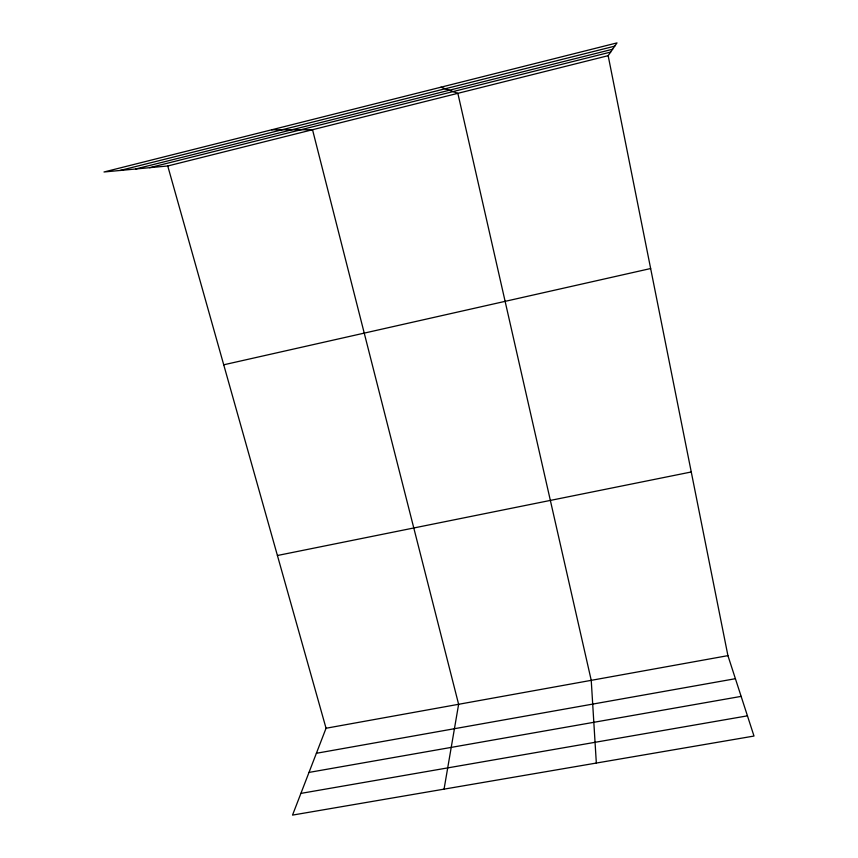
<?xml version="1.0" encoding="UTF-8"?>
<svg xmlns="http://www.w3.org/2000/svg" width="858" height="858" viewBox="0 0 858 858"><rect width="100%" height="100%" fill="white"/><g stroke="black" fill="none" stroke-linecap="round" stroke-linejoin="round"><path stroke-width="1.29" d="M444.058 789.145L458.622 704.3L312.526 129.73L271.664 129.794M167.75 165.98L326.051 728.249L292.524 815.1L754 736.046L727.927 655.641L608.161 55.684L616.999 42.9L104 171.986L167.75 165.98L608.161 55.684M120.131 170.463L614.746 46.16M135.596 169.005L612.601 49.26M149.592 167.696L610.66 52.07M223.724 364.8L650.654 268.533M277.424 555.501L691.269 471.975M326.051 728.249L727.927 655.641M316.398 753.281L735.413 678.699M309.009 772.415L741.14 696.385M300.911 793.393L747.457 715.84M440.926 87.205L457.85 93.329L591.237 680.34L596.331 763.062"/></g></svg>
